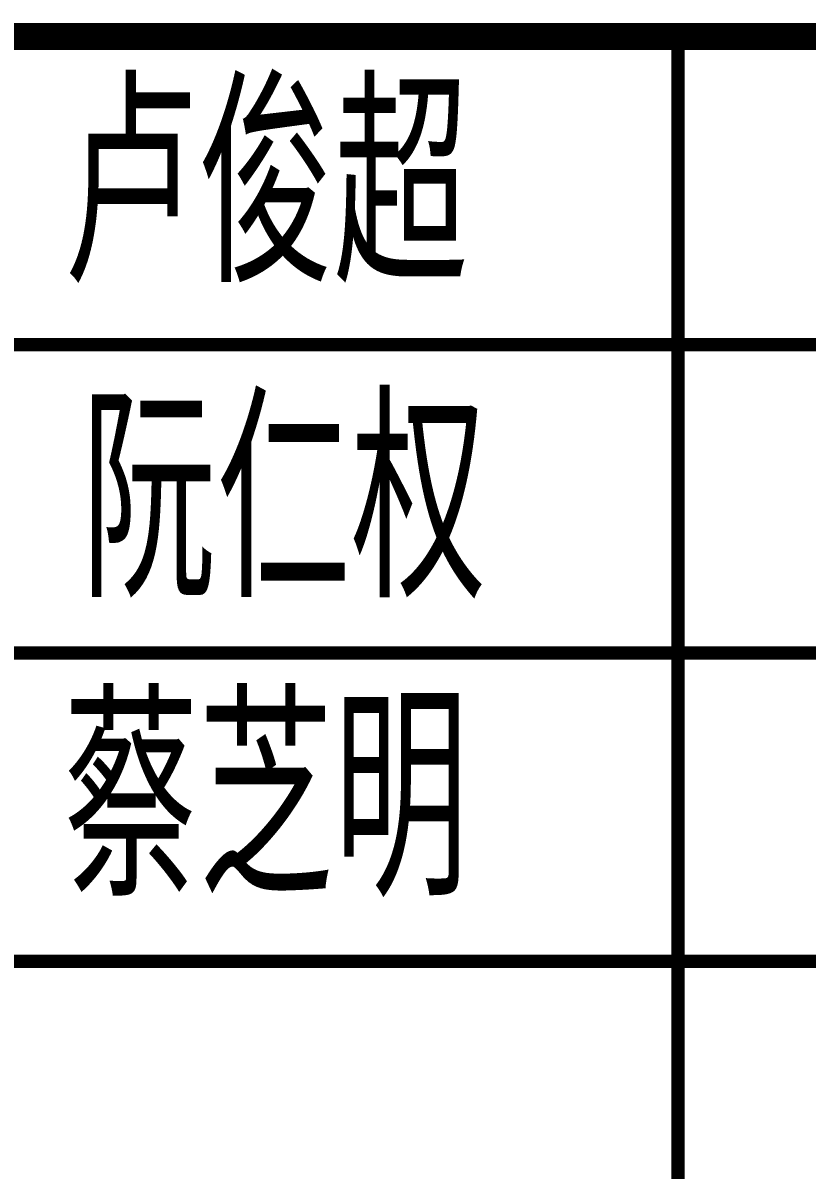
# Model space of a CAD drawing. Extents: x 3774419 to 4775970, y -926964 to 2266.
# Drawn here: x 3858618 to 3860653, y -618705 to -615729 of the extents above; entities that cross this region are included whole.
import ezdxf

# ---------------------------------------------------------------- set-up
doc = ezdxf.new("R2010")
doc.units = 0
doc.header["$LTSCALE"] = 1000
doc.header["$MEASUREMENT"] = 0
doc.layers.add('!!电气', color=1, linetype='CONTINUOUS')
doc.layers.add('图签文字', color=4, linetype='CONTINUOUS')
doc.layers.add('图框', color=147, linetype='CONTINUOUS', lineweight=20)
doc.styles.add('建筑图签-2', font='TXT.shx', dxfattribs={"width": 0.5, "bigfont": 'HZTXT.shx'})

# ---------------------------------------------------------------- blocks, each defined once
blk = doc.blocks.new('A$C7E752094')
at = {"layer": '图框'}
for points, const_width in [([(7000, 11000), (0, 11000)], 70), ([(0, 11000), (7000, 11000)], 70), ([(4500, 4600), (4500, 11000)], 35), ([(0, 10200), (7000, 10200)], 35), ([(0, 9400), (7000, 9400)], 35), ([(0, 8600), (7000, 8600)], 35)]:
    blk.add_lwpolyline(points, dxfattribs=dict(at, const_width=const_width))
at = {"layer": '图签文字', "color": 1, "style": '建筑图签-2', "width": 0.7}
for s, p in [('卢俊超', (2906.2, 10361.5)), ('阮仁权', (2952, 9544.1)), ('蔡芝明', (2906.2, 8770.6))]:
    blk.add_text(s, height=500, dxfattribs=at).set_placement(p)

msp = doc.modelspace()

# ---------------------------------------------------------------- block references
at = {"layer": '!!电气'}
msp.add_blockref('A$C7E752094', (3855817.5, -626763.6), dxfattribs=at)

doc.saveas('drawing.dxf')
